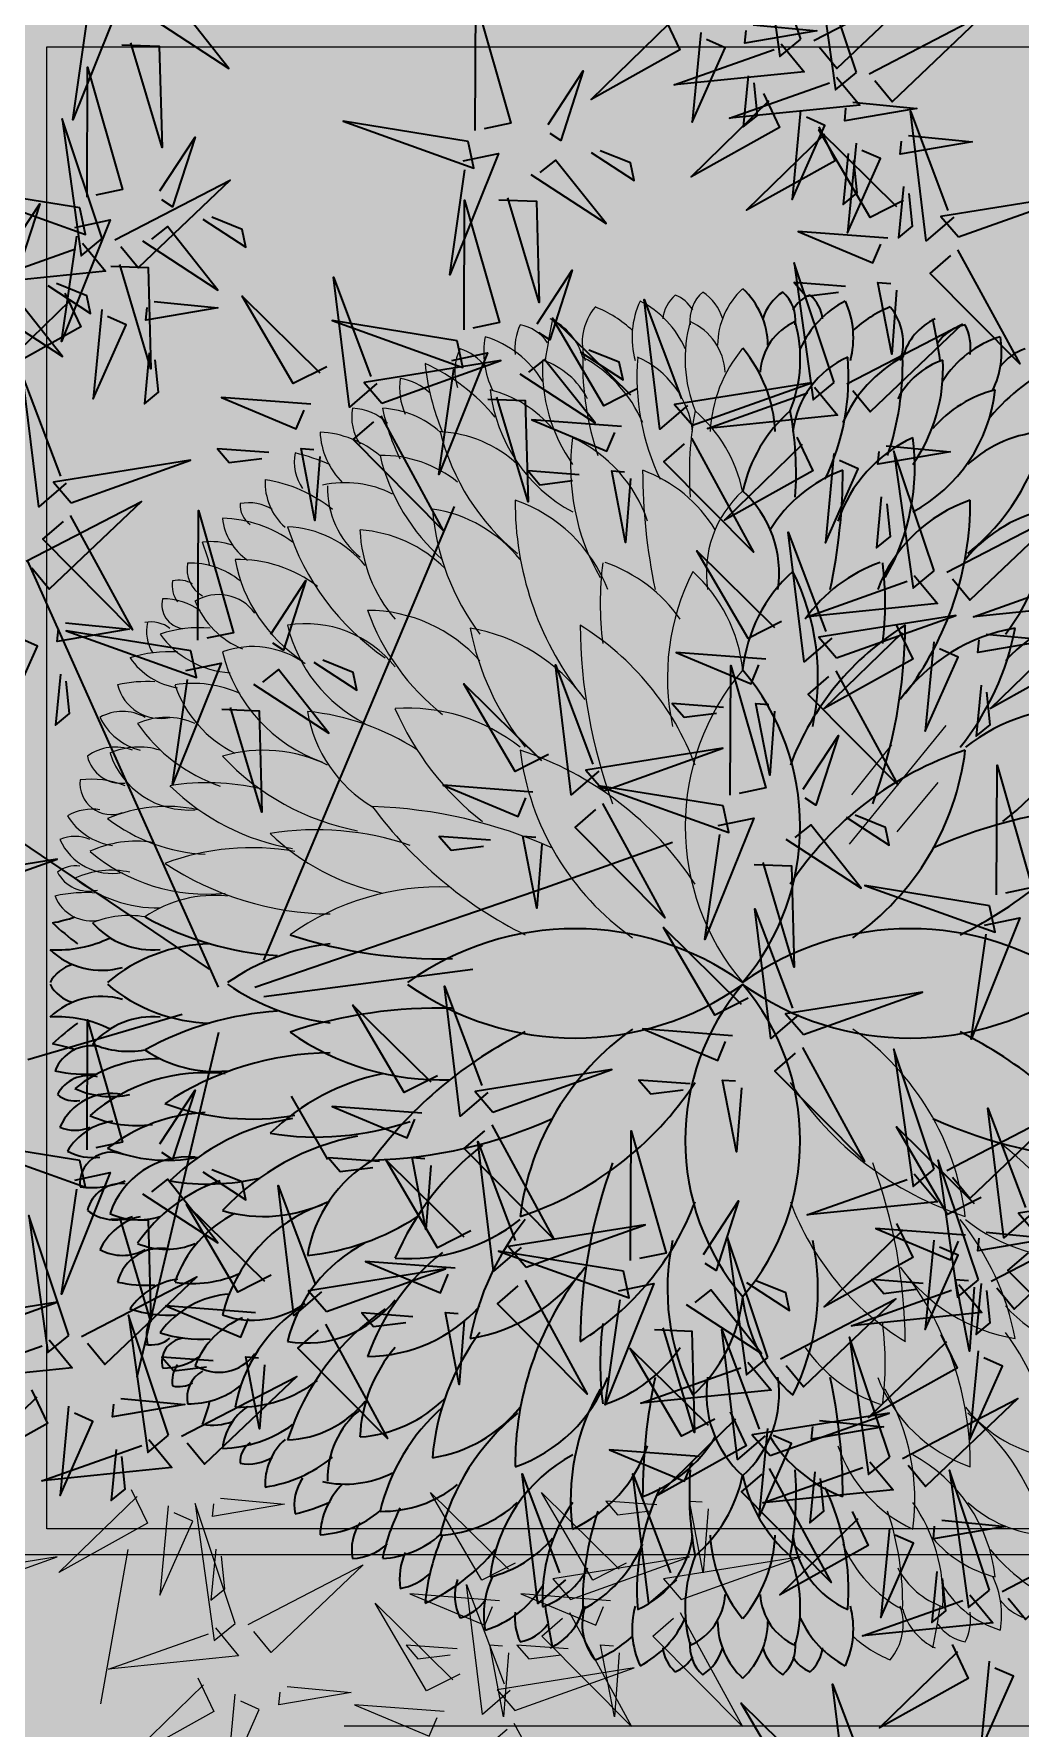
# Model space of a CAD drawing. Header units: millimetres. Extents: x -4760 to 87103, y -23275 to 20441.
# Drawn here: x 4789 to 5364, y 6147 to 7134 of the extents above; entities that cross this region are included whole.
import ezdxf
from ezdxf.enums import TextEntityAlignment as Align

# ---------------------------------------------------------------- set-up
doc = ezdxf.new("R2010")
doc.units = ezdxf.units.MM
doc.header["$LTSCALE"] = 150
doc.linetypes.add('ACAD_ISO10W100', pattern=[18, 12, -3, 0, -3])
doc.linetypes.add('DASHED', pattern=[19.05, 12.7, -6.35])
for name, color, linetype in [('ad-Elevation 10', 8, 'Continuous'), ('ad-Furniture', 8, 'Continuous'), ('ad-Glass Sectionline', 140, 'Continuous'), ('ad-Section Line', 2, 'Continuous')]:
    doc.layers.add(name, color=color, linetype=linetype)
doc.layers.add('ad-Landscape', color=7, linetype='Continuous', true_color=0x007f00)
doc.layers.add('ad-Landscape 2', color=7, linetype='Continuous', lineweight=35, true_color=0x264c00)
doc.styles.add('ARIAL', font='arial.ttf')

# ---------------------------------------------------------------- blocks, each defined once
blk = doc.blocks.new('bamboo')
at = {"layer": 'ad-Landscape'}
blk.add_line((-124.2, -652.6), (-157.7, -842.3), dxfattribs=at)
for points in [[(-119.8, -578.6), (-100, -620.2), (-209, -681), (-112.7, -587.2)], [(352.8, -669.4), (311.6, -690.1), (248.5, -582.4), (344.3, -676.7)], [(489.3, -669.4), (448.2, -690.1), (385.1, -582.4), (480.9, -676.7)], [(-74.2, -598.9), (-84.7, -708.9), (-44.2, -617.6), (-67, -607.5)], [(8.2, -743.4), (-41.2, -595.8), (-17.7, -764.7), (8.2, -743.4)], [(-9.8, -589.2), (68.8, -596.8), (-19.9, -612), (-18.4, -596.3)], [(527.1, -597.7), (464.1, -593), (478.7, -609.9), (518.7, -605)], [(590.2, -602.4), (584.1, -681.2), (567.1, -592.8), (582.9, -593.9)], [(-357.5, -714.1), (-210.9, -661.7), (-379.3, -688.7), (-357.5, -714.1)], [(-15.8, -652.1), (-21.8, -715), (-4.6, -700.8), (-8.7, -660.7)], [(420.7, -714.1), (567.3, -661.7), (398.9, -688.7), (420.7, -714.1)], [(557.2, -714.1), (703.8, -661.7), (535.4, -688.7), (557.2, -714.1)], [(23.9, -744.9), (165.8, -671.4), (52.3, -779.4), (31, -753.6)], [(333.5, -715.5), (223.2, -707.2), (315.3, -745.8), (325, -722.8)], [(346.4, -826.2), (312.4, -855.4), (293, -695.5), (339.1, -817.8)], [(470, -715.5), (359.7, -707.2), (451.8, -745.8), (461.5, -722.8)], [(284.5, -805.8), (243.4, -826.4), (180.3, -718.7), (276.1, -813.1)], [(419.5, -729.9), (495.9, -870.2), (385.6, -759), (411, -737.1)], [(556, -729.9), (632.4, -870.2), (522.1, -759), (547.5, -737.1)], [(-16.2, -749), (12.3, -783.5), (-148, -799.7), (-24.8, -756.1)], [(281.4, -774.9), (218.4, -770.2), (232.9, -787.1), (272.9, -782.2)], [(344.4, -779.7), (338.4, -858.4), (321.4, -770), (337.1, -771.2)], [(417.9, -774.9), (354.9, -770.2), (369.5, -787.1), (409.4, -782.2)], [(480.9, -779.7), (474.9, -858.4), (457.9, -770), (473.7, -771.2)], [(-37.9, -810.4), (-18.1, -852), (-127, -912.8), (-30.8, -819)], [(352.4, -850.5), (499, -798.1), (330.6, -825.1), (352.4, -850.5)], [(7.8, -830.7), (-2.8, -940.7), (37.7, -849.4), (14.9, -839.3)], [(72.2, -821), (150.8, -828.6), (62, -843.8), (63.5, -828.1)], [(265.2, -851.8), (154.9, -843.6), (247, -882.2), (256.7, -859.1)], [(351.2, -866.2), (427.7, -1006.6), (317.3, -895.4), (342.8, -873.5)]]:
    blk.add_lwpolyline(points, dxfattribs=at)
at = {"layer": 'ad-Landscape 2'}
for p, q in [((43.5, 73), (278.2, 631.2)), ((-12.4, 39.5), (-247.1, 564.2)), ((-23.6, 61.9), (-370, 296.3)), ((390, 162.3), (546.4, 218.1)), ((32.3, 39.5), (390, 162.3)), ((43.5, 28.4), (300.5, 61.9)), ((-57.1, 6), (-247.1, -49.8)), ((-12.4, -16.3), (-113, -440.5)), ((77, -94.4), (121.7, -172.6))]:
    blk.add_line(p, q, dxfattribs=at)
for points in [[(704.4, 1206.5), (655.1, 1354.1), (678.6, 1185.2), (704.4, 1206.5)], [(772.7, 1165.6), (723.3, 1313.2), (746.9, 1144.3), (772.7, 1165.6)], [(720.2, 1205), (862.1, 1278.5), (748.6, 1170.5), (727.3, 1196.4)], [(-175.7, 1247.6), (-131.9, 1256.8), (-191.9, 1107.3), (-173.4, 1236.6)], [(303.5, 1094), (304.2, 1253.9), (347.3, 1103.2), (314.4, 1096.3)], [(-92.2, 1230.9), (0.4, 1170.5), (-61.7, 1248.7), (-81.3, 1233.2)], [(535.5, 1235), (555.3, 1193.4), (446.4, 1132.5), (542.6, 1226.4)], [(788.4, 1164.1), (930.3, 1237.6), (816.9, 1129.6), (795.5, 1155.5)], [(581.2, 1214.7), (570.7, 1104.6), (611.1, 1195.9), (588.3, 1206.1)], [(645.6, 1224.3), (724.2, 1216.7), (635.4, 1201.5), (637, 1217.2)], [(-131.4, 1199.8), (-85.3, 1198.1), (-81.9, 1073.4), (-120.4, 1202.1)], [(680.1, 1200.9), (708.6, 1166.4), (548.3, 1150.2), (671.5, 1193.8)], [(-174.3, 1012.2), (-173.7, 1172.1), (-130.6, 1021.4), (-163.4, 1014.5)], [(393.3, 1101.5), (436.5, 1167.6), (408.8, 1082), (395.6, 1090.6)], [(748.4, 1160), (776.8, 1125.5), (616.6, 1109.3), (739.8, 1152.9)], [(639.6, 1161.5), (633.5, 1098.6), (650.8, 1112.8), (646.7, 1152.8)], [(658.4, 1139.6), (678.2, 1098), (569.2, 1037.1), (665.5, 1130.9)], [(768.4, 1128.9), (847.1, 1121.3), (758.3, 1106.1), (759.8, 1121.8)], [(-155.7, 961.1), (-205, 1108.7), (-181.5, 939.8), (-155.7, 961.1)], [(294.9, 1080.8), (141.2, 1105.5), (301.8, 1048), (294.9, 1080.8)], [(704, 1119.3), (693.5, 1009.2), (734, 1100.5), (711.2, 1110.6)], [(892.5, 987.3), (858.6, 958.2), (839.1, 1118), (885.2, 995.8)], [(-84.5, 1019.7), (-41.3, 1085.8), (-69, 1000.1), (-82.2, 1008.8)], [(726.6, 1098.6), (746.5, 1057), (637.5, 996.2), (733.8, 1090)], [(830.7, 1007.8), (789.5, 987.1), (726.4, 1094.8), (822.2, 1000.5)], [(836.7, 1088), (915.3, 1080.4), (826.6, 1065.2), (828.1, 1080.9)], [(288.5, 1056.7), (332.3, 1065.9), (272.3, 916.4), (290.8, 1045.7)], [(446.2, 1067), (499.2, 1032.5), (494.6, 1054.4), (457.2, 1069.3)], [(762.4, 1066), (756.4, 1003.1), (773.6, 1017.3), (769.5, 1057.4)], [(772.3, 1078.4), (761.8, 968.3), (802.3, 1059.6), (779.4, 1069.7)], [(372, 1040), (464.6, 979.6), (402.5, 1057.8), (382.9, 1042.3)], [(-183, 999), (-336.7, 1023.7), (-176.1, 966.2), (-183, 999)], [(-140, 959.5), (2, 1033.1), (-111.5, 925), (-132.8, 950.9)], [(830.7, 1025.1), (824.7, 962.2), (841.9, 976.4), (837.8, 1016.5)], [(-275.7, 937.9), (-232.5, 1004), (-260.1, 918.3), (-273.4, 927)], [(289.9, 848.6), (290.5, 1008.4), (333.6, 857.8), (300.8, 850.9)], [(332.8, 1008.9), (378.9, 1007.2), (382.3, 882.5), (343.8, 1011.2)], [(898.5, 963.1), (1045.1, 1015.5), (876.7, 988.5), (898.5, 963.1)], [(-189.3, 974.8), (-145.6, 984), (-205.5, 834.6), (-187, 963.9)], [(-31.6, 985.2), (21.3, 950.7), (16.7, 972.5), (-20.7, 987.5)], [(-105.9, 958.2), (-13.2, 897.8), (-75.4, 976), (-94.9, 960.5)], [(811.3, 961.7), (701, 970), (793.1, 931.4), (802.8, 954.4)], [(-180, 955.5), (-151.6, 921), (-311.8, 904.8), (-188.6, 948.4)], [(897.3, 947.3), (973.8, 807), (863.4, 918.2), (888.9, 940.1)], [(-145, 927.1), (-99, 925.4), (-95.6, 800.6), (-134.1, 929.4)], [(379.6, 856.1), (422.9, 922.2), (395.2, 836.5), (381.9, 845.1)], [(745.4, 783.8), (696, 931.4), (719.6, 762.5), (745.4, 783.8)], [(-222.7, 903.4), (-169.8, 868.9), (-174.4, 890.7), (-211.8, 905.7)], [(182.5, 782.8), (148.6, 753.6), (129.1, 913.5), (175.2, 791.2)], [(759.2, 902.3), (696.2, 907), (710.8, 890.1), (750.8, 895)], [(822.2, 897.5), (816.2, 818.8), (799.2, 907.2), (815, 906)], [(-297, 876.4), (-204.4, 816), (-266.5, 894.2), (-286.1, 878.7)], [(-201.7, 894.1), (-181.9, 852.5), (-290.9, 791.6), (-194.6, 885.5)], [(-91.7, 883.5), (-13.1, 875.8), (-101.8, 860.6), (-100.3, 876.4)], [(120.7, 803.3), (79.5, 782.6), (16.5, 890.3), (112.2, 796)], [(564.8, 755.5), (530.9, 726.4), (511.4, 886.2), (557.5, 764)], [(-156.1, 873.8), (-166.6, 763.7), (-126.1, 855), (-149, 865.2)], [(281.2, 835.4), (127.5, 860.1), (288.1, 802.6), (281.2, 835.4)], [(503, 776), (461.8, 755.3), (398.7, 863), (494.5, 768.7)], [(761.1, 782.3), (903, 855.8), (789.6, 747.8), (768.2, 773.7)], [(-97.7, 820.6), (-103.7, 757.7), (-86.5, 771.9), (-90.6, 811.9)], [(274.9, 811.2), (318.6, 820.4), (258.7, 670.9), (277.2, 800.3)], [(432.6, 821.6), (485.5, 787.1), (480.9, 808.9), (443.5, 823.9)], [(188.6, 758.6), (335.2, 810.9), (166.8, 784), (188.6, 758.6)], [(358.3, 794.5), (451, 734.2), (388.8, 812.4), (369.3, 796.8)], [(-199.8, 660.1), (-233.7, 630.9), (-253.2, 790.8), (-207, 668.5)], [(570.9, 731.3), (717.4, 783.7), (549, 756.7), (570.9, 731.3)], [(721.1, 778.2), (749.5, 743.7), (589.3, 727.5), (712.5, 771.1)], [(101.4, 757.2), (-8.9, 765.5), (83.2, 726.9), (92.9, 749.9)], [(319.2, 763.5), (365.2, 761.8), (368.6, 637), (330.1, 765.8)], [(187.4, 742.8), (263.8, 602.4), (153.5, 713.7), (178.9, 735.5)], [(483.6, 729.9), (373.4, 738.2), (465.5, 699.6), (475.2, 722.6)], [(569.7, 715.5), (646.1, 575.2), (535.8, 686.4), (561.2, 708.3)], [(699.3, 716.8), (719.2, 675.2), (610.2, 614.4), (706.4, 708.2)], [(-193.7, 635.8), (-47.1, 688.2), (-215.5, 661.2), (-193.7, 635.8)], [(49.3, 697.7), (-13.7, 702.5), (0.8, 685.5), (40.8, 690.4)], [(112.3, 693), (106.3, 614.2), (89.3, 702.6), (105, 701.5)], [(745, 696.6), (734.5, 586.5), (774.9, 677.8), (752.1, 687.9)], [(809.4, 706.2), (888, 698.6), (799.3, 683.4), (800.8, 699.1)], [(868.3, 552), (818.9, 699.6), (842.4, 530.7), (868.3, 552)], [(431.6, 670.5), (368.6, 675.2), (383.1, 658.2), (423.1, 663.2)], [(494.6, 665.7), (488.6, 587), (471.6, 675.4), (487.3, 674.2)], [(-249.2, 564.1), (-107.3, 637.7), (-220.7, 529.6), (-242.1, 555.5)], [(-37.8, 466.8), (-37.2, 626.6), (5.9, 476), (-26.9, 469.1)], [(803.4, 643.3), (797.4, 580.4), (814.6, 594.6), (810.5, 634.7)], [(-194.9, 620.1), (-118.4, 479.7), (-228.8, 591), (-203.4, 612.8)], [(884, 550.5), (1025.9, 624), (912.4, 516), (891.1, 541.8)], [(742.3, 469.2), (708.4, 440), (688.9, 599.9), (735, 477.6)], [(680.5, 489.6), (639.3, 469), (576.2, 576.7), (672, 482.3)], [(843.9, 546.4), (872.4, 511.9), (712.1, 495.7), (835.3, 539.3)], [(1048.7, 546.4), (1077.2, 511.9), (916.9, 495.7), (1040.1, 539.3)], [(52, 474.3), (95.2, 540.4), (67.5, 454.7), (54.3, 463.3)], [(-200.9, 488), (-122.3, 480.4), (-211, 465.2), (-209.5, 480.9)], [(748.4, 444.9), (894.9, 497.3), (726.5, 470.3), (748.4, 444.9)], [(822.2, 485), (842, 443.4), (733.1, 382.6), (829.3, 476.4)], [(1027, 485), (1046.8, 443.4), (937.9, 382.6), (1034.1, 476.4)], [(-265.3, 478.4), (-275.8, 368.3), (-235.4, 459.6), (-258.2, 469.8)], [(-46.5, 453.6), (-200.1, 478.3), (-39.6, 420.8), (-46.5, 453.6)], [(867.9, 464.7), (857.4, 354.7), (897.8, 446), (875, 456.1)], [(932.3, 474.4), (1010.9, 466.8), (922.2, 451.6), (923.7, 467.3)], [(-52.8, 429.4), (-9, 438.6), (-69, 289.1), (-50.5, 418.5)], [(104.9, 439.8), (157.9, 405.3), (153.3, 427.1), (115.9, 442.1)], [(661.1, 443.6), (550.9, 451.8), (643, 413.2), (652.6, 436.3)], [(-206.9, 425.1), (-212.9, 362.2), (-195.7, 376.4), (-199.8, 416.5)], [(30.7, 412.7), (123.3, 352.4), (61.2, 430.6), (41.6, 415)], [(455.6, 305.5), (421.7, 276.4), (402.2, 436.3), (448.3, 314)], [(617.5, 275.9), (618.2, 435.7), (661.3, 285.1), (628.5, 278.2)], [(747.2, 429.2), (823.6, 288.8), (713.3, 400), (738.7, 421.9)], [(393.8, 326), (352.6, 305.3), (289.5, 413), (385.3, 318.7)], [(926.3, 411.5), (920.3, 348.6), (937.5, 362.8), (933.4, 402.9)], [(-8.5, 381.7), (37.5, 380), (40.9, 255.2), (2.4, 384)], [(609.1, 384.1), (546.1, 388.8), (560.6, 371.9), (600.6, 376.8)], [(672.1, 379.4), (666.1, 300.6), (649, 389), (664.8, 387.8)], [(461.7, 281.3), (608.2, 333.7), (439.8, 306.7), (461.7, 281.3)], [(707.3, 283.4), (750.5, 349.5), (722.8, 263.8), (709.6, 272.4)], [(945.2, 153.2), (945.8, 313), (988.9, 162.4), (956.1, 155.5)], [(374.4, 279.9), (264.1, 288.2), (356.3, 249.6), (365.9, 272.6)], [(608.9, 262.7), (455.2, 287.4), (615.8, 229.9), (608.9, 262.7)], [(460.4, 265.6), (536.9, 125.2), (426.5, 236.4), (452, 258.3)], [(760.2, 248.9), (813.2, 214.4), (808.6, 236.2), (771.2, 251.2)], [(602.5, 238.5), (646.3, 247.7), (586.3, 98.2), (604.8, 227.6)], [(686, 221.8), (778.6, 161.5), (716.5, 239.7), (696.9, 224.1)], [(322.4, 220.5), (259.3, 225.2), (273.9, 208.3), (313.9, 213.2)], [(385.4, 215.7), (379.4, 137), (362.3, 225.4), (378.1, 224.2)], [(-357.5, 145), (-210.9, 197.3), (-379.3, 170.3), (-357.5, 145)], [(646.8, 190.8), (692.9, 189.1), (696.3, 64.3), (657.8, 193.1)], [(936.5, 139.9), (782.9, 164.7), (943.4, 107.2), (936.5, 139.9)], [(701.3, 5.5), (667.4, -23.6), (647.9, 136.3), (694, 14)], [(639.5, 26), (598.3, 5.3), (535.3, 113), (631, 18.7)], [(930.2, 115.8), (973.9, 125), (914, -24.5), (932.5, 104.9)], [(319, -89.9), (285.1, -119.1), (265.6, 40.8), (311.8, -81.4)], [(707.4, -18.7), (854, 33.7), (685.6, 6.7), (707.4, -18.7)], [(257.2, -69.4), (216.1, -90.1), (153, 17.6), (248.8, -76.7)], [(-174.3, -160.5), (-173.7, -0.6), (-130.6, -151.3), (-163.4, -158.2)], [(620.2, -20.1), (509.9, -11.8), (602, -50.4), (611.7, -27.3)], [(706.2, -34.4), (782.6, -174.8), (672.3, -63.6), (697.7, -41.7)], [(868.3, -184.3), (818.9, -36.7), (842.4, -205.6), (868.3, -184.3)], [(325.1, -114.1), (471.7, -61.8), (303.3, -88.7), (325.1, -114.1)], [(568.1, -79.5), (505.1, -74.8), (519.6, -91.7), (559.6, -86.8)], [(631.1, -84.2), (625.1, -163), (608.1, -74.6), (623.8, -75.8)], [(-84.5, -153), (-41.3, -86.9), (-69, -172.5), (-82.2, -163.9)], [(237.9, -115.5), (127.6, -107.2), (219.7, -145.8), (229.4, -122.8)], [(884, -185.9), (1025.9, -112.3), (912.4, -220.4), (891.1, -194.5)], [(988, -239.9), (954.1, -269), (934.6, -109.2), (980.8, -231.4)], [(323.9, -129.9), (400.4, -270.3), (290, -159), (315.4, -137.2)], [(494.6, -296.8), (495.3, -137), (538.4, -287.6), (505.6, -294.5)], [(926.2, -219.4), (885, -240.1), (822, -132.4), (917.7, -226.7)], [(-183, -173.7), (-336.7, -149), (-176.1, -206.5), (-183, -173.7)], [(360, -280.8), (326.1, -310), (306.6, -150.1), (352.7, -272.3)], [(-31.6, -187.5), (21.3, -222), (16.7, -200.1), (-20.7, -185.2)], [(185.8, -175), (122.8, -170.2), (137.4, -187.2), (177.4, -182.3)], [(298.2, -260.3), (257, -281), (193.9, -173.3), (289.7, -267.6)], [(248.8, -179.7), (242.8, -258.4), (225.8, -170), (241.6, -171.2)], [(922.9, -320.7), (873.5, -173.1), (897.1, -342), (922.9, -320.7)], [(-189.3, -197.8), (-145.6, -188.6), (-205.5, -338.1), (-187, -208.8)], [(-105.9, -214.5), (-13.2, -274.9), (-75.4, -196.7), (-94.9, -212.2)], [(114.3, -335.4), (80.4, -364.5), (60.9, -204.6), (107, -326.9)], [(843.9, -189.9), (872.4, -224.4), (712.1, -240.6), (835.3, -197)], [(52.5, -314.9), (11.3, -335.6), (-51.8, -227.9), (44, -322.2)], [(584.4, -289.3), (627.6, -223.2), (600, -308.9), (586.7, -300.3)], [(994.1, -264.1), (1140.7, -211.8), (972.3, -238.7), (994.1, -264.1)], [(-196.6, -388.9), (-246, -241.3), (-222.5, -410.2), (-196.6, -388.9)], [(-145, -245.6), (-99, -247.3), (-95.6, -372), (-134.1, -243.3)], [(938.6, -322.2), (1080.5, -248.7), (967.1, -356.7), (945.7, -330.8)], [(366.1, -305), (512.7, -252.7), (344.3, -279.6), (366.1, -305)], [(663.5, -416.2), (614.1, -268.5), (637.6, -437.5), (663.5, -416.2)], [(822.2, -251.3), (842, -292.9), (733.1, -353.8), (829.3, -259.9)], [(906.9, -265.5), (796.6, -257.2), (888.7, -295.8), (898.4, -272.8)], [(932.3, -262), (1010.9, -269.6), (922.2, -284.8), (923.7, -269.1)], [(486, -310), (332.3, -285.3), (492.9, -342.8), (486, -310)], [(867.9, -271.6), (857.4, -381.7), (897.8, -290.4), (875, -280.2)], [(992.9, -279.9), (1069.3, -420.3), (959, -309), (984.4, -287.2)], [(120.3, -359.6), (266.9, -307.2), (98.5, -334.2), (120.3, -359.6)], [(278.8, -306.4), (168.6, -298.1), (260.7, -336.7), (270.4, -313.7)], [(-180.9, -390.4), (-39, -316.9), (-152.5, -424.9), (-173.8, -399)], [(364.9, -320.8), (441.3, -461.2), (331, -349.9), (356.4, -328.1)], [(479.7, -334.2), (523.4, -325), (463.5, -474.5), (482, -345.1)], [(563.1, -350.9), (655.8, -411.2), (593.6, -333), (574, -348.6)], [(637.4, -323.8), (690.3, -358.3), (685.7, -336.5), (648.3, -321.5)], [(898.6, -326.3), (927, -360.8), (766.8, -377), (889.9, -333.4)], [(854.8, -325), (791.8, -320.2), (806.4, -337.2), (846.3, -332.2)], [(917.8, -329.7), (911.8, -408.4), (894.8, -320), (910.5, -321.2)], [(926.3, -324.9), (920.3, -387.8), (937.5, -373.5), (933.4, -333.5)], [(-357.5, -400.5), (-210.9, -348.1), (-379.3, -375.1), (-357.5, -400.5)], [(33.1, -361), (-77.2, -352.7), (14.9, -391.3), (24.6, -368.2)], [(679.2, -417.7), (821.1, -344.1), (707.7, -452.2), (686.3, -426.3)], [(-73.8, -511.6), (-123.1, -364), (-99.6, -532.9), (-73.8, -511.6)], [(119.1, -375.3), (195.6, -515.7), (85.2, -404.5), (110.7, -382.6)], [(226.8, -365.9), (163.8, -361.1), (178.3, -378.1), (218.3, -373.2)], [(289.8, -370.6), (283.8, -449.3), (266.8, -360.9), (282.5, -362.1)], [(-221, -394.5), (-192.5, -429), (-352.8, -445.2), (-229.6, -401.6)], [(524, -381.9), (570, -383.6), (573.4, -508.4), (534.9, -379.6)], [(660.4, -512.6), (626.5, -541.8), (607, -381.9), (653.1, -504.2)], [(813.7, -538.9), (764.3, -391.3), (787.8, -560.2), (813.7, -538.9)], [(876.8, -387.7), (896.6, -429.3), (787.7, -490.1), (883.9, -396.3)], [(-19, -420.4), (-82, -415.7), (-67.4, -432.6), (-27.4, -427.7)], [(44, -425.1), (38, -503.9), (21, -415.5), (36.8, -416.7)], [(598.6, -492.1), (557.4, -512.8), (494.3, -405.1), (590.1, -499.4)], [(922.5, -407.9), (912, -518), (952.4, -426.7), (929.6, -416.6)], [(639.2, -421.7), (667.6, -456.2), (507.4, -472.5), (630.5, -428.8)], [(-242.7, -455.8), (-222.9, -497.4), (-331.8, -558.3), (-235.6, -464.5)], [(-58, -513.1), (83.9, -439.6), (-29.6, -547.6), (-50.9, -521.7)], [(-197, -476.1), (-207.5, -586.2), (-167.1, -494.9), (-189.9, -484.8)], [(-132.6, -466.5), (-54, -474.1), (-142.8, -489.3), (-141.3, -473.6)], [(829.4, -540.4), (971.3, -466.8), (857.8, -574.9), (836.5, -549)], [(617.4, -483.1), (637.2, -524.7), (528.3, -585.6), (624.5, -491.7)], [(666.4, -536.8), (813, -484.5), (644.6, -511.4), (666.4, -536.8)], [(727.5, -493.8), (806.1, -501.4), (717.4, -516.6), (718.9, -500.9)], [(-98.1, -517.2), (-69.7, -551.7), (-229.9, -567.9), (-106.7, -524.3)], [(663.1, -503.4), (652.6, -613.5), (693, -522.2), (670.2, -512)], [(-138.6, -529.4), (-144.7, -592.3), (-127.4, -578.1), (-131.5, -538)], [(579.2, -538.2), (468.9, -529.9), (561.1, -568.5), (570.7, -545.5)], [(414.6, -689.9), (380.7, -719), (361.2, -559.2), (407.3, -681.4)], [(551.1, -689.9), (517.2, -719), (497.7, -559.2), (543.9, -681.4)], [(665.2, -552.6), (741.7, -693), (631.3, -581.7), (656.8, -559.9)], [(789.3, -544.5), (817.8, -578.9), (657.5, -595.2), (780.7, -551.6)], [(721.5, -556.7), (715.5, -619.6), (732.7, -605.4), (728.6, -565.3)], [(936.5, -702.5), (887.2, -554.9), (910.7, -723.8), (936.5, -702.5)], [(767.6, -605.8), (787.4, -647.4), (678.5, -708.3), (774.7, -614.5)], [(877.7, -616.5), (956.3, -624.1), (867.5, -639.3), (869, -623.6)], [(813.3, -626.1), (802.7, -736.2), (843.2, -644.9), (820.4, -634.7)], [(952.3, -704), (1094.2, -630.5), (980.7, -738.5), (959.4, -712.7)], [(871.6, -679.4), (865.6, -742.3), (882.9, -728.1), (878.8, -688)], [(912.2, -708.1), (940.6, -742.6), (780.4, -758.8), (903.6, -715.2)], [(890.5, -769.5), (910.3, -811.1), (801.3, -871.9), (897.6, -778.1)], [(936.1, -789.8), (925.6, -899.8), (966.1, -808.5), (943.2, -798.4)], [(796.9, -949), (763, -978.1), (743.5, -818.2), (789.6, -940.5)], [(735.1, -928.5), (693.9, -949.2), (630.8, -841.5), (726.6, -935.8)]]:
    blk.add_lwpolyline(points, dxfattribs=at)
blk = doc.blocks.new('A$C7DA81DBD')
at = {"layer": 'ad-Landscape'}
for centre, radius, start, end in [((0.323, 3.905), 0.477, 132.7387, 179.5624), ((-0.143, 3.955), 0.535, 155.1905, 195.2068), ((-0.906, 3.641), 0.606, 24.0272, 62.7305), ((-0.266, 4.046), 0.225, 130.8443, 173.759), ((-0.491, 4.017), 0.214, 30.4156, 68.83), ((-0.096, 4.063), 0.227, 130.9335, 187.2728), ((-0.414, 3.981), 0.305, 17.0973, 56.395), ((5.866, 2.673), 7.168, 168.7597, 170.8333), ((-1.327, 3.744), 0.358, 14.3796, 65.6782), ((-0.641, 3.924), 0.342, 140.1793, 198.6746), ((-1.18, 3.454), 0.743, 47.0323, 68.1406), ((0.485, 3.825), 0.838, 164.1327, 202.2774), ((-0.466, 3.725), 0.359, 3.0513, 66.2944), ((-1.034, 3.87), 0.552, 170.4856, 205.4529), ((-1.759, 3.363), 0.625, 31.2577, 73.0883), ((-1.053, 3.888), 0.343, 154.8223, 186.1053), ((-1.415, 3.77), 0.269, 35.0422, 78.9599), ((-1.452, 3.751), 0.311, 153.8191, 198.7871), ((-1.821, 3.599), 0.302, 36.3212, 72.6008), ((0.672, 3.334), 0.873, 140.3941, 176.9962), ((-2.444, 2.7), 1.205, 39.6176, 65.5256), ((-0.466, 3.951), 1.488, 185.9725, 202.7074), ((-0.211, 3.764), 1.016, 176.9811, 215.1502), ((-1.383, 3.356), 0.488, 27.4375, 71.1826), ((0.785, 3.797), 1.765, 178.7548, 198.6115), ((-1.37, 3.11), 0.824, 23.2196, 61.7797), ((0.81, 3.717), 1.458, 175.3381, 205.5558), ((-0.873, 3.314), 0.57, 6.6723, 66.2687), ((-1.692, 3.651), 0.41, 172.3277, 203.6108), ((-2.158, 3.355), 0.356, 46.8629, 80.3692), ((-1.724, 2.922), 0.735, 40.3866, 76.092), ((-0.579, 3.745), 0.974, 186.4669, 241.6556), ((-2.106, 3.468), 0.289, 169.0778, 214.6406), ((-2.403, 3.194), 0.329, 46.2451, 87.6854), ((-2.239, 2.943), 0.581, 48.3364, 86.6749), ((-0.915, 3.796), 1.32, 191.9389, 206.2186), ((1.74, 3.125), 2.067, 169.3214, 184.0479), ((-0.876, 2.829), 0.895, 11.9619, 49.2113), ((-2.622, 2.757), 0.621, 49.7759, 86.9333), ((-2.128, 3.396), 0.461, 182.3648, 225.5832), ((-0.488, 3.723), 1.408, 194.0868, 230.7518), ((-1.896, 2.617), 0.764, 47.3855, 86.8116), ((0.295, 3.161), 1.349, 172.2305, 210.013), ((-1.405, 2.554), 0.868, 18.6878, 65.2839), ((-2.458, 3.195), 0.289, 169.0778, 214.6406), ((-3.046, 2.005), 1.281, 66.1435, 76.2848), ((-1.014, 3.524), 1.242, 193.527, 228.3981), ((-2.208, 2.504), 0.73, 50.8151, 91.0506), ((2.889, 3.142), 3.502, 179.9824, 192.0052), ((-0.914, 2.323), 0.874, 31.4049, 69.8192), ((-3.055, 2.232), 0.863, 51.0238, 81.3872), ((-2.554, 3.07), 0.372, 177.6019, 227.961), ((-2.436, 2.424), 0.643, 63.0761, 102.3855), ((-1.999, 3.032), 0.544, 178.2486, 230.6804), ((0.453, 2.514), 0.676, 132.165, 188.6083), ((-3.025, 2.67), 0.274, 57.9754, 101.2662), ((-2.929, 2.933), 0.15, 177.4703, 233.8096), ((0.542, 2.951), 1.936, 179.7315, 217.4115), ((-1.697, 2.079), 0.932, 21.0147, 71.0085), ((-2.833, 2.887), 0.356, 186.207, 235.7181), ((-3.205, 2.09), 0.759, 53.8433, 88.585), ((-0.442, 3.021), 1.463, 184.5397, 217.072), ((-2.026, 2.069), 0.846, 38.4928, 81.4291), ((-3.255, 2.307), 0.399, 70.941, 97.7273), ((-4.711, 2.181), 1.496, 14.5537, 20.4136), ((-2.813, 2.152), 0.645, 39.1564, 87.7817), ((-1.329, 3.259), 1.53, 197.5905, 235.7456), ((-2.402, 1.959), 0.821, 45.1229, 85.9267), ((-1.447, 2.814), 0.898, 182.3009, 220.5076), ((-2.167, 2.776), 0.96, 190.8581, 236.5506), ((-3.088, 1.801), 0.795, 52.4719, 91.5519), ((-3.218, 2.537), 0.186, 168.2362, 240.9945), ((-3.387, 2.087), 0.488, 50.8294, 91.5989), ((1.11, 2.329), 1.983, 172.8697, 187.1303), ((-1.144, 1.7), 0.928, 34.9166, 71.0505), ((0.973, 1.875), 1.434, 153.1598, 192.1138), ((-0.947, 1.818), 0.953, 6.2214, 47.7369), ((-3.325, 2.438), 0.17, 170.7137, 216.2765), ((-3.454, 2.302), 0.168, 59.8902, 103.1809), ((-3.41, 2.32), 0.148, 166.0967, 261.703), ((-3.547, 1.977), 0.379, 53.8191, 90.9542), ((-3.21, 2.109), 0.273, 35.3989, 122.1552), ((-2.867, 2.536), 0.525, 201.8257, 248.0281), ((-2.301, 1.358), 0.927, 41.7393, 89.8284), ((-0.957, 2.767), 1.425, 199.7331, 231.7721), ((-3.623, 2.031), 0.183, 51.1425, 102.0713), ((-3.413, 2.155), 0.239, 166.7548, 212.3176), ((-2.675, 1.508), 0.695, 38.2825, 99.3433), ((-1.894, 2.412), 0.921, 193.6684, 242.8823), ((-1.892, 0.74), 1.708, 20.4746, 58.3718), ((2.262, 2.222), 3.258, 180.4864, 200.1425), ((-3.324, 1.386), 0.793, 85.5663, 108.0123), ((-3.104, 2.475), 0.573, 215.7635, 266.3734), ((-1.856, 1.09), 1.102, 36.0391, 80.2682), ((-0.013, 2.499), 1.688, 191.0285, 218.5633), ((-3.508, 1.218), 0.814, 86.7638, 107.5222), ((-3.394, 2.243), 0.437, 214.7848, 261.073), ((-3.002, 1.519), 0.544, 53.779, 109.798), ((-2.259, 2.257), 0.955, 193.7428, 250.7401), ((1.124, 0.963), 1.476, 139.5678, 220.4322), ((-3.646, 0.97), 0.879, 87.0026, 102.0734), ((-3.566, 1.894), 0.271, 193.6546, 282.449), ((-3.37, 1.133), 0.705, 65.6035, 98.753), ((-2.789, 2.062), 0.727, 198.6708, 243.797), ((-3.799, 1.387), 0.279, 60.3623, 119.6377), ((-2.813, 0.17), 1.503, 56.8668, 84.3747), ((-1.841, 1.801), 0.836, 189.3048, 239.3197), ((-2.053, 0.575), 1.111, 51.6498, 93.9516), ((-0.504, 2.388), 1.772, 203.4099, 232.0446), ((-3.602, 1.788), 0.37, 205.3637, 256.0362), ((-3.531, 1.186), 0.443, 66.5632, 113.4368), ((-2.872, 2.169), 1.015, 214.6416, 251.0624), ((-3.843, 1.163), 0.285, 68.3546, 126.7162), ((-3.806, 1.439), 0.213, 192.8534, 276.0686), ((-3.699, 1.02), 0.428, 72.4107, 114.4025), ((-3.393, 1.57), 0.508, 198.3657, 274.3629), ((-2.935, 0.536), 0.892, 63.9188, 106.3599), ((-2.07, 2.438), 1.53, 223.1553, 259.12), ((0.278, 1.632), 1.654, 187.071, 234.8541), ((-2.005, -0.521), 2.052, 33.3645, 71.7788), ((-3.867, 1.227), 0.193, 174.1867, 290.596), ((-3.99, 0.707), 0.544, 67.6458, 97.2834), ((-3.278, -0.198), 1.427, 76.9569, 99.2549), ((-2.521, 2.218), 1.411, 225.5947, 260.3414), ((-3.983, 0.753), 0.314, 81.5933, 119.1651), ((-3.529, 0.17), 0.914, 78.0173, 113.3144), ((-0.182, 2.617), 2.589, 216.3709, 243.6204), ((-2.355, -1.807), 2.891, 65.6741, 88.2579), ((-3.806, 1.227), 0.386, 211.1509, 261.8872), ((-3.242, 1.855), 1.065, 232.5105, 267.2521), ((-2.612, -0.83), 1.771, 71.0687, 99.21), ((-4.09, 0.665), 0.235, 66.9546, 113.0454), ((-3.864, 1.022), 0.348, 203.9184, 280.7874), ((-3.715, 0.193), 0.678, 81.5557, 114.7052), ((-3.006, -0.698), 1.529, 80.073, 110.392), ((-1.914, 1.938), 1.415, 226.1223, 258.1088), ((-3.288, 1.64), 1.093, 229.5217, 276.1719), ((-2.506, 2.298), 1.873, 236.553, 269.3505), ((-4.09, 0.554), 0.166, 79.3544, 130.2832), ((-4.007, 0.779), 0.214, 207.1935, 284.6897), ((-3.868, 0.167), 0.526, 77.3912, 114.963), ((-3.58, 1.265), 0.803, 230.6141, 270.7898), ((-4.021, -0.331), 0.887, 85.5415, 102.4704), ((-3.99, 0.621), 0.238, 201.2281, 283.0029), ((-3.234, -0.221), 0.76, 84.1206, 124.2254), ((-1.853, -0.999), 1.59, 87.8069, 125.3426), ((-3.761, -0.151), 0.567, 79.894, 113.0436), ((-0.278, -1.632), 1.654, 7.071, 54.8541), ((2.005, 0.521), 2.052, 213.3645, 251.7788), ((0.504, -2.388), 1.772, 23.4099, 52.0446), ((-2.262, -2.222), 3.258, 0.4864, 20.1425), ((1.892, -0.74), 1.708, 200.4746, 238.3718), ((0.013, -2.499), 1.688, 11.0285, 38.5633), ((2.053, -0.575), 1.111, 231.6498, 273.9516), ((1.856, -1.09), 1.102, 216.0391, 260.2682), ((-0.542, -2.951), 1.936, 359.7315, 37.4115), ((2.301, -1.358), 0.927, 221.7393, 269.8284), ((-1.11, -2.329), 1.983, 352.8697, 7.1303), ((0.442, -3.021), 1.463, 4.5397, 37.072), ((1.144, -1.7), 0.928, 214.9166, 251.0505), ((1.697, -2.079), 0.932, 201.0147, 251.0085), ((-0.295, -3.161), 1.349, 352.2305, 30.013), ((2.026, -2.069), 0.846, 218.4928, 261.4291), ((0.488, -3.723), 1.408, 14.0868, 50.7518), ((1.405, -2.554), 0.868, 198.6878, 245.2839), ((0.579, -3.745), 0.974, 6.4669, 61.6556), ((0.211, -3.764), 1.016, 356.9811, 35.1502), ((1.896, -2.617), 0.764, 227.3855, 266.8116), ((-0.785, -3.797), 1.765, 358.7548, 18.6115), ((1.724, -2.922), 0.735, 220.3866, 256.092), ((1.37, -3.11), 0.824, 203.2196, 241.7797), ((2.444, -2.7), 1.205, 219.6176, 245.5256), ((1.383, -3.356), 0.488, 207.4375, 251.1826), ((1.759, -3.363), 0.625, 211.2577, 253.0883), ((1.034, -3.87), 0.552, 350.4856, 25.4529), ((0.641, -3.924), 0.342, 320.1793, 18.6746), ((1.327, -3.744), 0.358, 194.3796, 245.6782), ((-5.866, -2.673), 7.168, 348.7597, 350.8333), ((1.821, -3.599), 0.302, 216.3212, 252.6008), ((1.415, -3.77), 0.269, 215.0422, 258.9599), ((1.053, -3.888), 0.343, 334.8223, 6.1053), ((1.18, -3.454), 0.743, 227.0323, 248.1406)]:
    blk.add_arc(centre, radius, start, end, dxfattribs=at)
at = {"layer": 'ad-Landscape 2'}
for centre, radius, start, end in [((-0.323, 3.905), 0.477, 0.4376, 47.2613), ((0.414, 3.981), 0.305, 123.605, 162.9027), ((0.096, 4.063), 0.227, 352.7272, 49.0665), ((0.491, 4.017), 0.214, 111.17, 149.5844), ((0.906, 3.641), 0.606, 117.2695, 155.9728), ((0.266, 4.046), 0.225, 6.241, 49.1557), ((0.143, 3.955), 0.535, 344.7932, 24.8095), ((0.466, 3.725), 0.359, 113.7056, 176.9487), ((-0.485, 3.825), 0.838, 337.7226, 15.8673), ((1.18, 3.454), 0.743, 111.8594, 132.9677), ((0.641, 3.924), 0.342, 341.3254, 39.8207), ((1.327, 3.744), 0.358, 114.3218, 165.6204), ((-5.866, 2.673), 7.168, 9.1667, 11.2403), ((1.415, 3.77), 0.269, 101.0401, 144.9578), ((1.759, 3.363), 0.625, 106.9117, 148.7423), ((1.053, 3.888), 0.343, 353.8947, 25.1777), ((1.034, 3.87), 0.552, 334.5471, 9.5144), ((-0.672, 3.334), 0.873, 3.0038, 39.6059), ((1.821, 3.599), 0.302, 107.3992, 143.6788), ((0.873, 3.314), 0.57, 113.7313, 173.3277), ((-0.81, 3.717), 1.458, 334.4442, 4.6619), ((1.37, 3.11), 0.824, 118.2203, 156.7804), ((-0.785, 3.797), 1.765, 341.3885, 1.2452), ((1.383, 3.356), 0.488, 108.8174, 152.5625), ((0.211, 3.764), 1.016, 324.8498, 3.0189), ((2.444, 2.7), 1.205, 114.4744, 140.3824), ((0.579, 3.745), 0.974, 298.3444, 353.5331), ((1.724, 2.922), 0.735, 103.908, 139.6134), ((0.876, 2.829), 0.895, 130.7887, 168.0381), ((-1.74, 3.125), 2.067, 355.9521, 10.6786), ((1.405, 2.554), 0.868, 114.7161, 161.3122), ((-0.295, 3.161), 1.349, 329.987, 7.7695), ((0.488, 3.723), 1.408, 309.2482, 345.9132), ((1.896, 2.617), 0.764, 93.1884, 132.6145), ((0.914, 2.323), 0.874, 110.1808, 148.5951), ((-2.889, 3.142), 3.502, 347.9948, 0.0176), ((-0.453, 2.514), 0.676, 351.3917, 47.835), ((1.697, 2.079), 0.932, 108.9915, 158.9853), ((-0.542, 2.951), 1.936, 322.5885, 0.2685), ((2.026, 2.069), 0.846, 98.5709, 141.5072), ((0.442, 3.021), 1.463, 322.928, 355.4603), ((0.947, 1.818), 0.953, 132.2631, 173.7786), ((-0.973, 1.875), 1.434, 347.8862, 26.8402), ((1.144, 1.7), 0.928, 108.9495, 145.0834), ((-1.11, 2.329), 1.983, 352.8697, 7.1303), ((2.301, 1.358), 0.927, 90.1716, 138.2607), ((1.892, 0.74), 1.708, 121.6282, 159.5254), ((-2.262, 2.222), 3.258, 339.8575, 359.5136), ((1.856, 1.09), 1.102, 99.7318, 143.9609), ((0.013, 2.499), 1.688, 321.4367, 348.9715), ((-1.124, 0.963), 1.476, 319.5678, 40.4322), ((2.053, 0.575), 1.111, 86.0484, 128.3502), ((0.504, 2.388), 1.772, 307.9554, 336.5901), ((2.005, -0.521), 2.052, 108.2212, 146.6355), ((-0.278, 1.632), 1.654, 305.1459, 352.929), ((2.355, -1.807), 2.891, 91.7421, 114.3259), ((0.182, 2.617), 2.589, 296.3796, 323.6291), ((-4.487, 1.629), 1.285, 281.6372, 288.0005), ((-3.052, 1.626), 1.72, 226.87, 233.5161), ((-3.616, 0.691), 0.486, 221.139, 275.5703), ((-2.722, 2.114), 1.948, 241.1822, 266.2604), ((-1.026, -1.431), 1.766, 54.4662, 125.5338), ((1.026, -1.431), 1.766, 54.4662, 125.5338), ((-4.197, 0.939), 0.734, 266.4289, 296.017), ((-3.241, -0.766), 1.009, 91.2562, 130.1055), ((-2.353, -1.17), 1.423, 97.042, 124.3197), ((-1.863, 3.033), 2.882, 251.6105, 271.7173), ((-3.927, 0.536), 0.456, 226.0882, 286.2369), ((-4.046, -0.101), 0.224, 105.3109, 151.5664), ((-4.046, 0.101), 0.224, 208.4336, 254.6891), ((-3.927, -0.536), 0.456, 73.7631, 133.9118), ((-3.241, 0.766), 1.009, 229.8945, 268.7438), ((-2.353, 1.17), 1.423, 235.6803, 262.958), ((-1.026, 1.431), 1.766, 234.4662, 305.5338), ((1.124, -0.963), 1.476, 139.5678, 220.4322), ((-1.124, -0.963), 1.476, 319.5678, 40.4322), ((1.026, 1.431), 1.766, 234.4662, 305.5338), ((-4.197, -0.939), 0.734, 63.983, 93.5711), ((-3.616, -0.691), 0.486, 84.4297, 138.861), ((-2.722, -2.114), 1.948, 93.7396, 118.8178), ((-1.863, -3.033), 2.882, 88.2827, 108.3895), ((-3.052, -1.626), 1.72, 126.4839, 133.13), ((-1.853, 0.999), 1.59, 234.6574, 272.1931), ((-0.182, -2.617), 2.589, 116.3796, 143.6291), ((0.278, -1.632), 1.654, 125.1459, 172.929), ((0.182, -2.617), 2.589, 36.3709, 63.6204), ((-4.487, -1.629), 1.285, 71.9995, 78.3628), ((-3.99, -0.621), 0.238, 76.9971, 158.7719), ((-3.761, 0.151), 0.567, 246.9564, 280.106), ((-3.234, 0.221), 0.76, 235.7746, 275.8794), ((-3.58, -1.265), 0.803, 89.2102, 129.3859), ((-2.506, -2.298), 1.873, 90.6495, 123.447), ((-4.021, 0.331), 0.887, 257.5296, 274.4585), ((-4.007, -0.779), 0.214, 75.3103, 152.8065), ((-3.288, -1.64), 1.093, 83.8281, 130.4783), ((-1.914, -1.938), 1.415, 101.8912, 133.8777), ((-2.005, 0.521), 2.052, 288.2212, 326.6355), ((-4.09, -0.554), 0.166, 229.7168, 280.6456), ((-3.864, -1.022), 0.348, 79.2126, 156.0816), ((-3.868, -0.167), 0.526, 245.037, 282.6088), ((-3.715, -0.193), 0.678, 245.2948, 278.4443), ((-3.242, -1.855), 1.065, 92.7479, 127.4895), ((-3.006, 0.698), 1.529, 249.608, 279.927), ((-2.521, -2.218), 1.411, 99.6586, 134.4053), ((-2.355, 1.807), 2.891, 271.7421, 294.3259), ((2.355, 1.807), 2.891, 245.6741, 268.2579), ((-4.09, -0.665), 0.235, 246.9546, 293.0454), ((-3.806, -1.227), 0.386, 98.1128, 148.8491), ((-2.612, 0.83), 1.771, 260.79, 288.9313), ((-3.983, -0.753), 0.314, 240.8349, 278.4067), ((-3.867, -1.227), 0.193, 69.404, 185.8133), ((-3.529, -0.17), 0.914, 246.6856, 281.9827), ((-2.07, -2.438), 1.53, 100.88, 136.8447), ((-0.504, -2.388), 1.772, 127.9554, 156.5901), ((-3.393, -1.57), 0.508, 85.6371, 161.6343), ((-1.841, -1.801), 0.836, 120.6803, 170.6952), ((2.262, -2.222), 3.258, 159.8575, 179.5136), ((-3.99, -0.707), 0.544, 262.7166, 292.3542), ((-3.806, -1.439), 0.213, 83.9314, 167.1466), ((-2.872, -2.169), 1.015, 108.9376, 145.3584), ((-3.278, 0.198), 1.427, 260.7451, 283.0431), ((-2.935, -0.536), 0.892, 253.6401, 296.0812), ((-1.892, -0.74), 1.708, 301.6282, 339.5254), ((-3.843, -1.163), 0.285, 233.2838, 291.6454), ((-3.602, -1.788), 0.37, 103.9638, 154.6363), ((-3.699, -1.02), 0.428, 245.5975, 287.5893), ((-2.789, -2.062), 0.727, 116.203, 161.3292), ((-2.259, -2.257), 0.955, 109.2599, 166.2572), ((-2.813, -0.17), 1.503, 275.6253, 303.1332), ((-2.053, -0.575), 1.111, 266.0484, 308.3502), ((-0.013, -2.499), 1.688, 141.4367, 168.9715), ((-3.799, -1.387), 0.279, 240.3623, 299.6377), ((-3.566, -1.894), 0.271, 77.551, 166.3454), ((-3.531, -1.186), 0.443, 246.5632, 293.4368), ((-1.894, -2.412), 0.921, 117.1177, 166.3316), ((-0.957, -2.767), 1.425, 128.2279, 160.2669), ((0.973, -1.875), 1.434, 167.8862, 206.8402), ((-0.973, -1.875), 1.434, 333.1598, 12.1138), ((-1.856, -1.09), 1.102, 279.7318, 323.9609), ((-3.646, -0.97), 0.879, 257.9266, 272.9974), ((-3.394, -2.243), 0.437, 98.927, 145.2152), ((-3.37, -1.133), 0.705, 261.247, 294.3965), ((0.542, -2.951), 1.936, 142.5885, 180.2685), ((-3.104, -2.475), 0.573, 93.6266, 144.2365), ((-3.002, -1.519), 0.544, 250.202, 306.221), ((-2.675, -1.508), 0.695, 260.6567, 321.7175), ((-0.947, -1.818), 0.953, 312.2631, 353.7786), ((0.947, -1.818), 0.953, 186.2214, 227.7369), ((-3.508, -1.218), 0.814, 252.4778, 273.2362), ((-3.413, -2.155), 0.239, 147.6824, 193.2452), ((-2.867, -2.536), 0.525, 111.9719, 158.1743), ((-2.167, -2.776), 0.96, 123.4494, 169.1419), ((-1.329, -3.259), 1.53, 124.2544, 162.4095), ((-2.301, -1.358), 0.927, 270.1716, 318.2607), ((-3.623, -2.031), 0.183, 257.9287, 308.8575), ((-3.324, -1.386), 0.793, 251.9877, 274.4337), ((-3.41, -2.32), 0.148, 98.297, 193.9033), ((-0.442, -3.021), 1.463, 142.928, 175.4603), ((1.11, -2.329), 1.983, 172.8697, 187.1303), ((-3.547, -1.977), 0.379, 269.0458, 306.1809), ((-3.21, -2.109), 0.273, 237.8448, 324.6011), ((-1.447, -2.814), 0.898, 139.4924, 177.6991), ((-1.144, -1.7), 0.928, 288.9495, 325.0834), ((-3.325, -2.438), 0.17, 143.7235, 189.2863), ((-3.218, -2.537), 0.186, 119.0055, 191.7638), ((-3.454, -2.302), 0.168, 256.8191, 300.1098), ((-3.387, -2.087), 0.488, 268.4011, 309.1706), ((-3.088, -1.801), 0.795, 268.4481, 307.5281), ((-1.697, -2.079), 0.932, 288.9915, 338.9853), ((0.295, -3.161), 1.349, 149.987, 187.7695), ((2.889, -3.142), 3.502, 167.9948, 180.0176), ((0.453, -2.514), 0.676, 171.3917, 227.835), ((-0.453, -2.514), 0.676, 312.165, 8.6083), ((-2.889, -3.142), 3.502, 359.9824, 12.0052), ((-4.711, -2.181), 1.496, 339.5864, 345.4463), ((-2.833, -2.887), 0.356, 124.2819, 173.793), ((-2.813, -2.152), 0.645, 272.2183, 320.8436), ((-2.402, -1.959), 0.821, 274.0733, 314.8771), ((-3.255, -2.307), 0.399, 262.2727, 289.059), ((-1.999, -3.032), 0.544, 129.3196, 181.7514), ((-1.014, -3.524), 1.242, 131.6019, 166.473), ((-2.026, -2.069), 0.846, 278.5709, 321.5072), ((-0.488, -3.723), 1.408, 129.2482, 165.9132), ((-3.205, -2.09), 0.759, 271.415, 306.1567), ((-2.554, -3.07), 0.372, 132.039, 182.3981), ((-0.914, -2.323), 0.874, 290.1808, 328.5951), ((0.914, -2.323), 0.874, 211.4049, 249.8192), ((-2.929, -2.933), 0.15, 126.1904, 182.5297), ((-3.025, -2.67), 0.274, 258.7338, 302.0246), ((-3.055, -2.232), 0.863, 278.6128, 308.9762), ((-0.579, -3.745), 0.974, 118.3444, 173.5331), ((-1.405, -2.554), 0.868, 294.7161, 341.3122), ((-2.436, -2.424), 0.643, 257.6145, 296.9239), ((1.74, -3.125), 2.067, 175.9521, 190.6786), ((-1.74, -3.125), 2.067, 349.3214, 4.0479), ((-2.458, -3.195), 0.289, 145.3594, 190.9222), ((-2.128, -3.396), 0.461, 134.4168, 177.6352), ((-2.208, -2.504), 0.73, 268.9494, 309.1849), ((0.81, -3.717), 1.458, 154.4442, 184.6619), ((-0.876, -2.829), 0.895, 310.7887, 348.0381), ((0.876, -2.829), 0.895, 191.9619, 229.2113), ((-0.81, -3.717), 1.458, 355.3381, 25.5558), ((-3.046, -2.005), 1.281, 283.7152, 293.8565), ((-0.915, -3.796), 1.32, 153.7814, 168.0611), ((-1.896, -2.617), 0.764, 273.1884, 312.6145), ((-0.211, -3.764), 1.016, 144.8498, 183.0189), ((-2.622, -2.757), 0.621, 273.0667, 310.2241), ((-2.106, -3.468), 0.289, 145.3594, 190.9222), ((0.785, -3.797), 1.765, 161.3885, 181.2452), ((-2.239, -2.943), 0.581, 273.3251, 311.6636), ((-0.466, -3.951), 1.488, 157.2926, 174.0275), ((-1.724, -2.922), 0.735, 283.908, 319.6134), ((-0.873, -3.314), 0.57, 293.7313, 353.3277), ((0.672, -3.334), 0.873, 183.0038, 219.6059), ((-0.672, -3.334), 0.873, 320.3941, 356.9962), ((0.873, -3.314), 0.57, 186.6723, 246.2687), ((-2.403, -3.194), 0.329, 272.3146, 313.7549), ((-1.692, -3.651), 0.41, 156.3892, 187.6723), ((-2.444, -2.7), 1.205, 294.4744, 320.3824), ((-1.37, -3.11), 0.824, 298.2203, 336.7804), ((0.485, -3.825), 0.838, 157.7226, 195.8673), ((-0.485, -3.825), 0.838, 344.1327, 22.2774), ((-2.158, -3.355), 0.356, 279.6308, 313.1371), ((-1.383, -3.356), 0.488, 288.8174, 332.5625), ((-1.452, -3.751), 0.311, 161.2129, 206.1809), ((-1.034, -3.87), 0.552, 154.5471, 189.5144), ((-1.759, -3.363), 0.625, 286.9117, 328.7423), ((-1.821, -3.599), 0.302, 287.3992, 323.6788), ((5.866, -2.673), 7.168, 189.1667, 191.2403), ((-1.327, -3.744), 0.358, 294.3218, 345.6204), ((-0.641, -3.924), 0.342, 161.3254, 219.8207), ((-0.143, -3.955), 0.535, 164.7932, 204.8095), ((-0.466, -3.725), 0.359, 293.7056, 356.9487), ((0.466, -3.725), 0.359, 183.0513, 246.2944), ((0.143, -3.955), 0.535, 335.1905, 15.2068), ((-1.053, -3.888), 0.343, 173.8947, 205.1777), ((-1.415, -3.77), 0.269, 281.0401, 324.9578), ((-0.906, -3.641), 0.606, 297.2695, 335.9728), ((0.323, -3.905), 0.477, 180.4376, 227.2613), ((-0.323, -3.905), 0.477, 312.7387, 359.5624), ((0.906, -3.641), 0.606, 204.0272, 242.7305), ((-1.18, -3.454), 0.743, 291.8594, 312.9677), ((-0.096, -4.063), 0.227, 172.7272, 229.0665), ((0.096, -4.063), 0.227, 310.9335, 7.2728), ((-0.266, -4.046), 0.225, 186.241, 229.1557), ((-0.491, -4.017), 0.214, 291.17, 329.5844), ((-0.414, -3.981), 0.305, 303.605, 342.9027), ((0.414, -3.981), 0.305, 197.0973, 236.395), ((0.491, -4.017), 0.214, 210.4156, 248.83), ((0.266, -4.046), 0.225, 310.8443, 353.759)]:
    blk.add_arc(centre, radius, start, end, dxfattribs=at)
blk = doc.blocks.new('zw$EEF9')
at = {"layer": 'ad-Glass Sectionline'}
for points in [[(-28.16, -34.56), (28.16, 34.56)], [(-26.78, -5.81), (-3.4, 23.35)], [(-0.28, -27.4), (23.56, 1.39)]]:
    blk.add_lwpolyline(points, dxfattribs=at)
blk = doc.blocks.new('zw$3ABB')
at = {"layer": 'ad-Elevation 10', "linetype": 'DASHED'}
blk.add_lwpolyline([(100, -1936.67), (3265, -1936.67), (3265, -2036.67), (100, -2036.67)], close=True, dxfattribs=at)
at = {"layer": 'ad-Glass Sectionline', "transparency": 33554585}
blk.add_lwpolyline([(1186.67, -1058.33), (2178.33, -1058.33), (2178.33, -1921.67), (1186.67, -1921.67)], close=True, dxfattribs=at)
blk.add_blockref('zw$EEF9', (1682.37, -1488.26))
blk = doc.blocks.new('zw$DAD3')
at = {"true_color": 0x7f5f3f, "transparency": 33554610}
h = blk.add_hatch(dxfattribs=at)
h.set_pattern_fill('DOTS', color=37, scale=20, angle=360)
h.set_pattern_definition([(360, (-800139.518, 271344.397), (15.875, 31.75), [0, -31.75])])
h.paths.add_polyline_path([(450, -2530), (2915, -2530), (2915, -450), (450, -450)])
blk.add_blockref('zw$3ABB', (0, 0))
at = {"xscale": 95.10164028446887, "yscale": 95.10164028446887, "zscale": 95.10164028446887}
blk.add_blockref('A$C7DA81DBD', (1592.07, -1603.96), dxfattribs=at)
at = {"layer": 'ad-Landscape', "linetype": 'Continuous', "xscale": 0.473259546584505, "yscale": 0.473259546584505, "zscale": 0.473259546584505}
blk.add_blockref('bamboo', (1292.6, -1624.94), dxfattribs=at)
blk = doc.blocks.new('zw$66EE')
at = {"layer": 'ad-Furniture', "rotation": 359.9999999999997}
blk.add_blockref('zw$DAD3', (3610, 8185), dxfattribs=at)
blk = doc.blocks.new('1625_West Villa')
at = {"layer": 'ad-Furniture'}
blk.add_blockref('zw$66EE', (0, 0), dxfattribs=at)
blk = doc.blocks.new('enuklfk')
at = {"layer": 'ad-Section Line', "linetype": 'ACAD_ISO10W100', "ltscale": 0.5}
blk.add_line((-3847.77, 0), (829.32, 0), dxfattribs=at)
at = {"layer": 'ad-Section Line', "linetype": 'Continuous', "style": 'ARIAL', "width": 0.8}
blk.add_attdef('SECTION-LETTER', text='', height=80, rotation=2340, dxfattribs=at).set_placement((916.85, 0), align=Align.MIDDLE)
blk = doc.blocks.new('A$Cc6252a0d')
at = {"layer": 'ad-Section Line', "xscale": 4.313292429215451, "yscale": 4.313292429215451, "zscale": 4.313292429215451, "rotation": 180}
blk.add_blockref('enuklfk', (-239.05, -7004.27), dxfattribs=at)

msp = doc.modelspace()

# ---------------------------------------------------------------- block references
msp.add_blockref('1625_West Villa', (0, 0))

# ---------------------------------------------------------------- next in the draw order: block references
msp.add_blockref('A$Cc6252a0d', (0, 13620))

doc.saveas('drawing.dxf')
